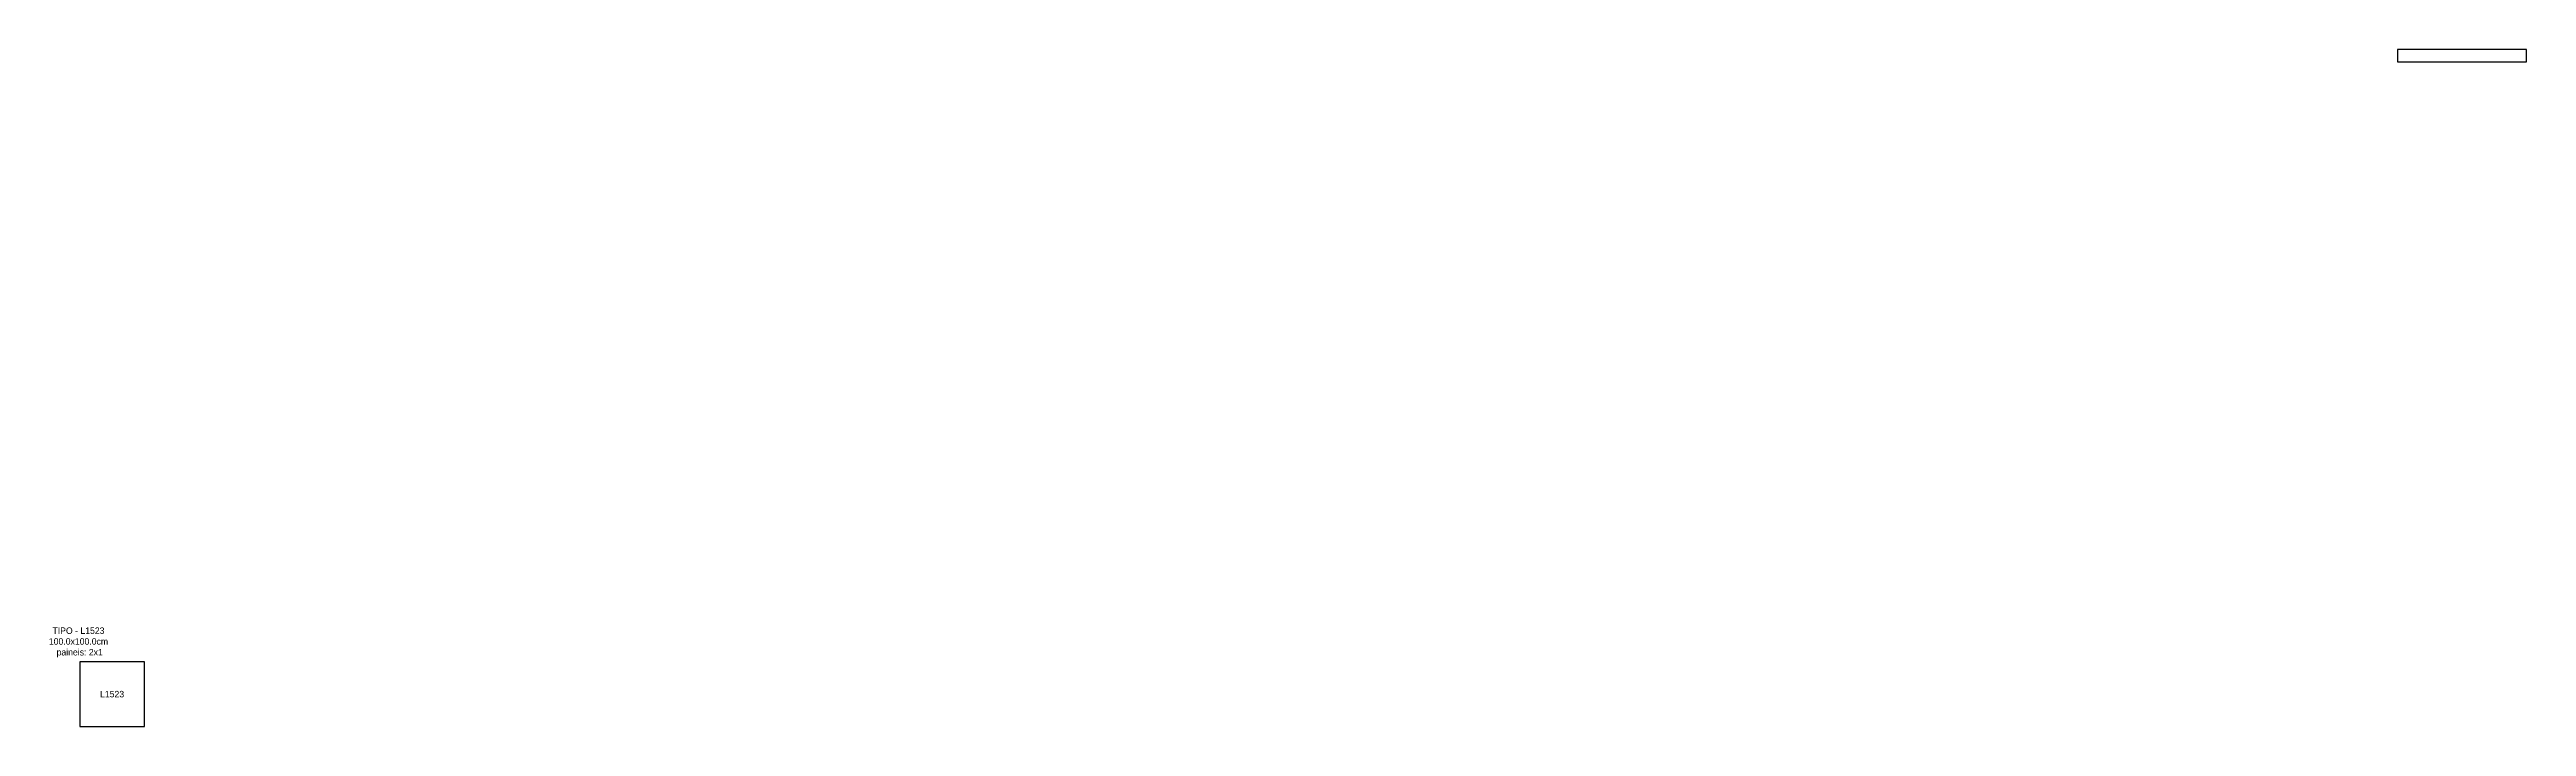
# Model space of a CAD drawing. Header units: metres. Extents: x -47 to 3777, y 0 to 1046.
import ezdxf

# ---------------------------------------------------------------- set-up
doc = ezdxf.new("R2010")
doc.units = ezdxf.units.M
for name, color, linetype in [('Contorno', 7, 'Continuous'), ('NOMENCLATURA', 2, 'Continuous'), ('Paineis', 3, 'Continuous'), ('Texto Secao', 2, 'Continuous')]:
    doc.layers.add(name, color=color, linetype=linetype)

msp = doc.modelspace()

# ---------------------------------------------------------------- linework, layer by layer
at = {"layer": 'Contorno'}
msp.add_lwpolyline([(3578.2, 1027.4), (3777.2, 1027.4), (3777.2, 1046.4), (3578.2, 1046.4), (3578.2, 1027.4)], close=True, dxfattribs=at)
at = {"layer": 'Paineis'}
msp.add_lwpolyline([(0, 0), (100, 0), (100, 100), (0, 100)], close=True, dxfattribs=at)

# ---------------------------------------------------------------- texts
at = {"layer": 'NOMENCLATURA', "insert": (0, 130), "char_height": 10, "width": 120, "attachment_point": 5}
msp.add_mtext('TIPO - L1523  100.0x100.0cm  paineis: 2x1', dxfattribs=at)
at = {"layer": 'Texto Secao', "insert": (50, 50), "char_height": 10, "width": 100, "attachment_point": 5}
msp.add_mtext('L1523', dxfattribs=at)

doc.saveas('drawing.dxf')
